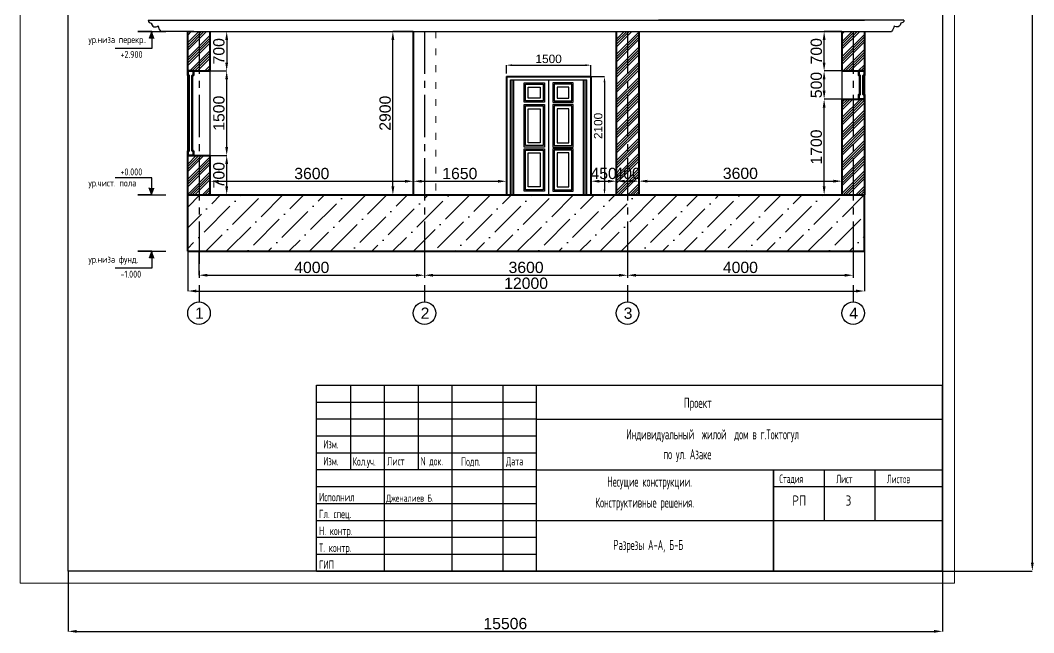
# Model space of a CAD drawing. Header units: millimetres. Extents: x 344563 to 449411, y 37253 to 62883.
# Drawn here: x 375380 to 393351, y 37580 to 48452 of the extents above; entities that cross this region are included whole.
import ezdxf
from ezdxf.enums import TextEntityAlignment as Align

# ---------------------------------------------------------------- set-up
doc = ezdxf.new("R2010")
doc.units = ezdxf.units.MM
doc.linetypes.add('ACAD_ISO03W100', pattern=[30, 12, -18])
doc.linetypes.add('CENTER2', pattern=[1.125, 0.75, -0.125, 0.125, -0.125])
for name, color, linetype in [('0 duvar', 2, 'Continuous'), ('AHSAP KAPI', 152, 'Continuous'), ('ANTET', 7, 'Continuous')]:
    doc.layers.add(name, color=color, linetype=linetype)
for name, color, linetype, lineweight in [('ahsap', 222, 'Continuous', 13), ('OLCU', 7, 'Continuous', 13), ('YAZI-TURKCE', 5, 'Continuous', 13)]:
    doc.layers.add(name, color=color, linetype=linetype, lineweight=lineweight)
doc.styles.add('GOST 2.304', font='CS_Gost2304.shx')
doc.styles.add('SPDS', font='SPDS.shx')
doc.styles.get("Standard").update_dxf_attribs({"font": 'arial.ttf'})
doc.dimstyles.new('ISO-25', dxfattribs={"dimtxt": 2.5, "dimasz": 2.5, "dimexe": 1.25, "dimexo": 0.625, "dimtad": 1, "dimtxsty": 'Standard', "dimcen": 2.5, "dimadec": 0, "dimazin": 0, "dimtfac": 1, "dimtmove": 0, "dimatfit": 3, "dimfxl": 0, "dimarcsym": 0})

# ---------------------------------------------------------------- blocks, each defined once
blk = doc.blocks.new('*D143')
at = {"layer": 'ahsap', "color": 0, "lineweight": -2}
for p, q in [((378549, 44352), (378549, 43926)), ((382549, 44352), (382549, 43926)), ((378699, 43926), (382399, 43926))]:
    blk.add_line(p, q, dxfattribs=at)
at = {"layer": 'ahsap', "color": 0}
for points in [[(378699, 43951), (378699, 43901), (378549, 43926)], [(382399, 43951), (382399, 43901), (382549, 43926)]]:
    blk.add_solid(points, dxfattribs=at)
at = {"layer": 'DEFPOINTS', "color": 0}
for p in [(378549, 44352), (382549, 44352), (382549, 43926)]:
    blk.add_point(p, dxfattribs=at)
at = {"layer": 'ahsap', "color": 0, "insert": (380549, 44064), "char_height": 200, "attachment_point": 5}
blk.add_mtext('4000', dxfattribs=at)
blk = doc.blocks.new('*D144')
at = {"layer": 'ahsap', "color": 0, "lineweight": -2}
for p, q in [((382549, 44352), (382549, 43926)), ((386149, 44352), (386149, 43926)), ((382699, 43926), (385999, 43926))]:
    blk.add_line(p, q, dxfattribs=at)
at = {"layer": 'ahsap', "color": 0}
for points in [[(382699, 43951), (382699, 43901), (382549, 43926)], [(385999, 43951), (385999, 43901), (386149, 43926)]]:
    blk.add_solid(points, dxfattribs=at)
at = {"layer": 'DEFPOINTS', "color": 0}
for p in [(382549, 44352), (386149, 44352), (386149, 43926)]:
    blk.add_point(p, dxfattribs=at)
at = {"layer": 'ahsap', "color": 0, "insert": (384349, 44064), "char_height": 200, "attachment_point": 5}
blk.add_mtext('3600', dxfattribs=at)
blk = doc.blocks.new('*D145')
at = {"layer": 'ahsap', "color": 0, "lineweight": -2}
for p, q in [((386149, 44352), (386149, 43926)), ((390149, 44352), (390149, 43926)), ((386299, 43926), (389999, 43926))]:
    blk.add_line(p, q, dxfattribs=at)
at = {"layer": 'ahsap', "color": 0}
for points in [[(386299, 43951), (386299, 43901), (386149, 43926)], [(389999, 43951), (389999, 43901), (390149, 43926)]]:
    blk.add_solid(points, dxfattribs=at)
at = {"layer": 'DEFPOINTS', "color": 0}
for p in [(386149, 44352), (390149, 44352), (390149, 43926)]:
    blk.add_point(p, dxfattribs=at)
at = {"layer": 'ahsap', "color": 0, "insert": (388149, 44064), "char_height": 200, "attachment_point": 5}
blk.add_mtext('4000', dxfattribs=at)
blk = doc.blocks.new('*D146')
at = {"layer": 'ahsap', "color": 0, "lineweight": -2}
for p, q in [((378349, 44352), (378349, 43646)), ((390349, 44352), (390349, 43646)), ((378499, 43646), (390199, 43646))]:
    blk.add_line(p, q, dxfattribs=at)
at = {"layer": 'ahsap', "color": 0}
for points in [[(378499, 43671), (378499, 43621), (378349, 43646)], [(390199, 43671), (390199, 43621), (390349, 43646)]]:
    blk.add_solid(points, dxfattribs=at)
at = {"layer": 'DEFPOINTS', "color": 0}
for p in [(378349, 44352), (390349, 44352), (390349, 43646)]:
    blk.add_point(p, dxfattribs=at)
at = {"layer": 'ahsap', "color": 0, "insert": (384349, 43783), "char_height": 200, "attachment_point": 5}
blk.add_mtext('12000', dxfattribs=at)
blk = doc.blocks.new('*D150')
at = {"layer": 'ahsap', "color": 0, "lineweight": -2}
for p, q in [((378749, 46052), (379040, 46052)), ((379040, 45502), (379040, 45902)), ((378749, 45352), (379040, 45352))]:
    blk.add_line(p, q, dxfattribs=at)
at = {"layer": 'ahsap', "color": 0}
for points in [[(379015, 45902), (379065, 45902), (379040, 46052)], [(379015, 45502), (379065, 45502), (379040, 45352)]]:
    blk.add_solid(points, dxfattribs=at)
at = {"layer": 'DEFPOINTS', "color": 0}
for p in [(378749, 46052), (379040, 46052), (378749, 45352)]:
    blk.add_point(p, dxfattribs=at)
at = {"layer": 'ahsap', "color": 0, "insert": (378902, 45702), "char_height": 200, "attachment_point": 5, "rotation": 90}
blk.add_mtext('700', dxfattribs=at)
blk = doc.blocks.new('*D147')
at = {"layer": 'ahsap', "color": 0, "lineweight": -2}
for p, q in [((378750, 47552), (379040, 47552)), ((379040, 46202), (379040, 47402)), ((378750, 46052), (379040, 46052))]:
    blk.add_line(p, q, dxfattribs=at)
at = {"layer": 'ahsap', "color": 0}
for points in [[(379015, 47402), (379065, 47402), (379040, 47552)], [(379015, 46202), (379065, 46202), (379040, 46052)]]:
    blk.add_solid(points, dxfattribs=at)
at = {"layer": 'DEFPOINTS', "color": 0}
for p in [(378749, 47552), (379040, 47552), (378750, 46052)]:
    blk.add_point(p, dxfattribs=at)
at = {"layer": 'ahsap', "color": 0, "insert": (378902, 46802), "char_height": 200, "attachment_point": 5, "rotation": 90}
blk.add_mtext('1500', dxfattribs=at)
blk = doc.blocks.new('*D151')
at = {"layer": 'ahsap', "color": 0, "lineweight": -2}
for p, q in [((378749, 48252), (379040, 48252)), ((379040, 48102), (379040, 47702)), ((378749, 47552), (379040, 47552))]:
    blk.add_line(p, q, dxfattribs=at)
at = {"layer": 'ahsap', "color": 0}
for points in [[(379015, 48102), (379065, 48102), (379040, 48252)], [(379015, 47702), (379065, 47702), (379040, 47552)]]:
    blk.add_solid(points, dxfattribs=at)
at = {"layer": 'DEFPOINTS', "color": 0}
for p in [(378749, 48252), (378749, 47552), (379040, 47552)]:
    blk.add_point(p, dxfattribs=at)
at = {"layer": 'ahsap', "color": 0, "insert": (378902, 47902), "char_height": 200, "attachment_point": 5, "rotation": 90}
blk.add_mtext('700', dxfattribs=at)
blk = doc.blocks.new('*D152')
at = {"layer": 'ahsap', "color": 0, "lineweight": -2}
for p, q in [((382349, 48252), (381987, 48252)), ((381987, 45502), (381987, 48102)), ((382349, 45352), (381987, 45352))]:
    blk.add_line(p, q, dxfattribs=at)
at = {"layer": 'ahsap', "color": 0}
for points in [[(381962, 48102), (382012, 48102), (381987, 48252)], [(381962, 45502), (382012, 45502), (381987, 45352)]]:
    blk.add_solid(points, dxfattribs=at)
at = {"layer": 'DEFPOINTS', "color": 0}
for p in [(381987, 48252), (382349, 48252), (382349, 45352)]:
    blk.add_point(p, dxfattribs=at)
at = {"layer": 'ahsap', "color": 0, "insert": (381850, 46802), "char_height": 200, "attachment_point": 5, "rotation": 90}
blk.add_mtext('2900', dxfattribs=at)
blk = doc.blocks.new('*D153')
at = {"layer": 'ahsap', "color": 0, "lineweight": -2}
for p, q in [((389949, 47052), (389633, 47052)), ((389634, 45502), (389634, 46902)), ((389949, 45352), (389633, 45352))]:
    blk.add_line(p, q, dxfattribs=at)
at = {"layer": 'ahsap', "color": 0}
for points in [[(389609, 46902), (389659, 46902), (389634, 47052)], [(389609, 45502), (389659, 45502), (389634, 45352)]]:
    blk.add_solid(points, dxfattribs=at)
at = {"layer": 'DEFPOINTS', "color": 0}
for p in [(389634, 47052), (389949, 47052), (389949, 45352)]:
    blk.add_point(p, dxfattribs=at)
at = {"layer": 'ahsap', "color": 0, "insert": (389496, 46202), "char_height": 200, "attachment_point": 5, "rotation": 90}
blk.add_mtext('1700', dxfattribs=at)
blk = doc.blocks.new('*D148')
at = {"layer": 'ahsap', "color": 0, "lineweight": -2}
for p, q in [((389949, 47552), (389633, 47552)), ((389634, 47202), (389634, 47402)), ((389949, 47052), (389633, 47052))]:
    blk.add_line(p, q, dxfattribs=at)
at = {"layer": 'ahsap', "color": 0}
for points in [[(389609, 47402), (389659, 47402), (389634, 47552)], [(389609, 47202), (389659, 47202), (389634, 47052)]]:
    blk.add_solid(points, dxfattribs=at)
at = {"layer": 'DEFPOINTS', "color": 0}
for p in [(389634, 47552), (389949, 47552), (389949, 47052)]:
    blk.add_point(p, dxfattribs=at)
at = {"layer": 'ahsap', "color": 0, "insert": (389496, 47302), "char_height": 200, "attachment_point": 5, "rotation": 90}
blk.add_mtext('500', dxfattribs=at)
blk = doc.blocks.new('*D149')
at = {"layer": 'ahsap', "color": 0, "lineweight": -2}
for p, q in [((389949, 48252), (389633, 48252)), ((389634, 47702), (389634, 48102)), ((389949, 47552), (389633, 47552))]:
    blk.add_line(p, q, dxfattribs=at)
at = {"layer": 'ahsap', "color": 0}
for points in [[(389609, 48102), (389659, 48102), (389634, 48252)], [(389609, 47702), (389659, 47702), (389634, 47552)]]:
    blk.add_solid(points, dxfattribs=at)
at = {"layer": 'DEFPOINTS', "color": 0}
for p in [(389634, 48252), (389949, 48252), (389949, 47552)]:
    blk.add_point(p, dxfattribs=at)
at = {"layer": 'ahsap', "color": 0, "insert": (389496, 47902), "char_height": 200, "attachment_point": 5, "rotation": 90}
blk.add_mtext('700', dxfattribs=at)
blk = doc.blocks.new('Стрелка отметки')
at = {"layer": 'YAZI-TURKCE', "linetype": 'Continuous', "lineweight": 25, "ltscale": 50}
h = blk.add_hatch(color=256, dxfattribs=at)
h.paths.add_polyline_path([(332383, -147932), (332335, -147932), (332379, -148047), (332383, -148047)])
h.paths.add_polyline_path([(332431, -147932), (332383, -147932), (332383, -148047), (332387, -148047)])
for p, q in [((332383, -147757), (333031, -147757)), ((332383, -148057), (332383, -147757)), ((332383, -148057), (332431, -147932))]:
    blk.add_line(p, q, dxfattribs=at)
blk.add_lwpolyline([(332383, -148057), (332633, -148057), (332133, -148057)], dxfattribs=at)
blk = doc.blocks.new('кобылка')
at = {"layer": 'ahsap', "color": 46, "lineweight": 30}
for points in [[(381119, 60270), (385469, 60270)], [(381929, 60070), (381669, 60070), (381342, 60070)]]:
    blk.add_lwpolyline(points, dxfattribs=at)
for centre, radius, start, end in [((381169, 60270), 50, 180, 277.3555), ((381244, 60220), 68.6, 179.6563, 316.7248), ((381443, 60180), 149, 182.6791, 227.567)]:
    blk.add_arc(centre, radius, start, end, dxfattribs=at)
blk = doc.blocks.new('Дверь 1500 фас')
at = {"layer": 'AHSAP KAPI'}
for p, q in [((337794, 41050), (339294, 41050)), ((337794, 41050), (337794, 38950)), ((337869, 40990), (339219, 40990)), ((337869, 38950), (337869, 40990)), ((338544, 40990), (338544, 38950)), ((339219, 38950), (339219, 40990)), ((339294, 41050), (339294, 38950)), ((337794, 38950), (339294, 38950))]:
    blk.add_line(p, q, dxfattribs=at)
at = {"layer": 'AHSAP KAPI', "linetype": 'Continuous'}
for p, q in [((337898, 38950), (337898, 40990)), ((337928, 38950), (337928, 40990)), ((339160, 38950), (339160, 40990)), ((339190, 38950), (339190, 40990))]:
    blk.add_line(p, q, dxfattribs=at)
for points in [[(338469, 40594), (338108, 40594), (338108, 40940), (338469, 40940)], [(338444, 40619), (338133, 40619), (338133, 40915), (338444, 40915)], [(338394, 40669), (338183, 40669), (338183, 40865), (338394, 40865)], [(338619, 40594), (338980, 40594), (338980, 40940), (338619, 40940)], [(338644, 40619), (338955, 40619), (338955, 40915), (338644, 40915)], [(338694, 40669), (338905, 40669), (338905, 40865), (338694, 40865)], [(338469, 39800), (338108, 39800), (338108, 40554), (338469, 40554)], [(338444, 39825), (338133, 39825), (338133, 40529), (338444, 40529)], [(338394, 39875), (338183, 39875), (338183, 40479), (338394, 40479)], [(338619, 39800), (338980, 39800), (338980, 40554), (338619, 40554)], [(338644, 39825), (338955, 39825), (338955, 40529), (338644, 40529)], [(338694, 39875), (338905, 39875), (338905, 40479), (338694, 40479)], [(338469, 39017), (338108, 39017), (338108, 39770), (338469, 39770)], [(338444, 39042), (338133, 39042), (338133, 39745), (338444, 39745)], [(338619, 39017), (338980, 39017), (338980, 39770), (338619, 39770)], [(338644, 39042), (338955, 39042), (338955, 39745), (338644, 39745)], [(338394, 39092), (338183, 39092), (338183, 39695), (338394, 39695)], [(338694, 39092), (338905, 39092), (338905, 39695), (338694, 39695)]]:
    blk.add_lwpolyline(points, close=True, dxfattribs=at)
blk = doc.blocks.new('*D168')
at = {"layer": 'ahsap', "color": 0, "lineweight": -2}
for p, q in [((385499, 47452), (385740, 47452)), ((385740, 47352), (385740, 45452)), ((385500, 45352), (385740, 45352))]:
    blk.add_line(p, q, dxfattribs=at)
at = {"layer": 'ahsap', "color": 0}
for points in [[(385723, 47352), (385756, 47352), (385740, 47452)], [(385723, 45452), (385756, 45452), (385740, 45352)]]:
    blk.add_solid(points, dxfattribs=at)
at = {"layer": 'DEFPOINTS', "color": 0}
for p in [(385499, 47452), (385500, 45352), (385740, 45352)]:
    blk.add_point(p, dxfattribs=at)
at = {"layer": 'ahsap', "color": 0, "insert": (385628, 46576), "char_height": 150, "attachment_point": 5, "rotation": 90}
blk.add_mtext('2100', dxfattribs=at)
blk = doc.blocks.new('*D169')
at = {"layer": 'ahsap', "color": 0, "lineweight": -2}
for p, q in [((383999, 47506), (383999, 47655)), ((384099, 47655), (385399, 47655)), ((385499, 47453), (385499, 47655))]:
    blk.add_line(p, q, dxfattribs=at)
at = {"layer": 'ahsap', "color": 0}
for points in [[(384099, 47671), (384099, 47638), (383999, 47655)], [(385399, 47671), (385399, 47638), (385499, 47655)]]:
    blk.add_solid(points, dxfattribs=at)
at = {"layer": 'DEFPOINTS', "color": 0}
for p in [(385499, 47655), (383999, 47505), (385499, 47452)]:
    blk.add_point(p, dxfattribs=at)
at = {"layer": 'ahsap', "color": 0, "insert": (384749, 47766), "char_height": 150, "attachment_point": 5}
blk.add_mtext('1500', dxfattribs=at)
blk = doc.blocks.new('*D196')
at = {"layer": 'ahsap', "color": 0, "lineweight": -2}
for p, q in [((378749, 45353), (378749, 45594)), ((378899, 45594), (382199, 45594)), ((382349, 45353), (382349, 45594))]:
    blk.add_line(p, q, dxfattribs=at)
at = {"layer": 'ahsap', "color": 0}
for points in [[(378899, 45619), (378899, 45569), (378749, 45594)], [(382199, 45619), (382199, 45569), (382349, 45594)]]:
    blk.add_solid(points, dxfattribs=at)
at = {"layer": 'DEFPOINTS', "color": 0}
for p in [(382349, 45594), (378749, 45352), (382349, 45352)]:
    blk.add_point(p, dxfattribs=at)
at = {"layer": 'ahsap', "color": 0, "insert": (380549, 45731), "char_height": 200, "attachment_point": 5}
blk.add_mtext('3600', dxfattribs=at)
blk = doc.blocks.new('*D197')
at = {"layer": 'ahsap', "color": 0, "lineweight": -2}
for p, q in [((382349, 45353), (382349, 45594)), ((382499, 45594), (383849, 45594)), ((383999, 45353), (383999, 45594))]:
    blk.add_line(p, q, dxfattribs=at)
at = {"layer": 'ahsap', "color": 0}
for points in [[(382499, 45619), (382499, 45569), (382349, 45594)], [(383849, 45619), (383849, 45569), (383999, 45594)]]:
    blk.add_solid(points, dxfattribs=at)
at = {"layer": 'DEFPOINTS', "color": 0}
for p in [(383999, 45594), (382349, 45352), (383999, 45352)]:
    blk.add_point(p, dxfattribs=at)
at = {"layer": 'ahsap', "color": 0, "insert": (383174, 45731), "char_height": 200, "attachment_point": 5}
blk.add_mtext('1650', dxfattribs=at)
blk = doc.blocks.new('*D198')
at = {"layer": 'ahsap', "color": 0, "lineweight": -2}
for p, q in [((385500, 45353), (385500, 45595)), ((385650, 45595), (385799, 45595)), ((385949, 45353), (385949, 45595))]:
    blk.add_line(p, q, dxfattribs=at)
at = {"layer": 'ahsap', "color": 0}
for points in [[(385650, 45620), (385650, 45570), (385500, 45595)], [(385799, 45620), (385799, 45570), (385949, 45595)]]:
    blk.add_solid(points, dxfattribs=at)
at = {"layer": 'DEFPOINTS', "color": 0}
for p in [(385949, 45595), (385500, 45352), (385949, 45352)]:
    blk.add_point(p, dxfattribs=at)
at = {"layer": 'ahsap', "color": 0, "insert": (385724, 45732), "char_height": 200, "attachment_point": 5}
blk.add_mtext('450', dxfattribs=at)
blk = doc.blocks.new('*D199')
at = {"layer": 'ahsap', "color": 0, "lineweight": -2}
for p, q in [((385949, 45353), (385949, 45596)), ((386099, 45596), (386199, 45596)), ((386349, 45353), (386349, 45596))]:
    blk.add_line(p, q, dxfattribs=at)
at = {"layer": 'ahsap', "color": 0}
for points in [[(386099, 45621), (386099, 45571), (385949, 45596)], [(386199, 45621), (386199, 45571), (386349, 45596)]]:
    blk.add_solid(points, dxfattribs=at)
at = {"layer": 'DEFPOINTS', "color": 0}
for p in [(386349, 45596), (385949, 45352), (386349, 45352)]:
    blk.add_point(p, dxfattribs=at)
at = {"layer": 'ahsap', "color": 0, "insert": (386149, 45733), "char_height": 200, "attachment_point": 5}
blk.add_mtext('400', dxfattribs=at)
blk = doc.blocks.new('*D200')
at = {"layer": 'ahsap', "color": 0, "lineweight": -2}
for p, q in [((386349, 45353), (386349, 45596)), ((386499, 45596), (389799, 45596)), ((389949, 45353), (389949, 45596))]:
    blk.add_line(p, q, dxfattribs=at)
at = {"layer": 'ahsap', "color": 0}
for points in [[(386499, 45621), (386499, 45571), (386349, 45596)], [(389799, 45621), (389799, 45571), (389949, 45596)]]:
    blk.add_solid(points, dxfattribs=at)
at = {"layer": 'DEFPOINTS', "color": 0}
for p in [(389949, 45596), (386349, 45352), (389949, 45352)]:
    blk.add_point(p, dxfattribs=at)
at = {"layer": 'ahsap', "color": 0, "insert": (388149, 45734), "char_height": 200, "attachment_point": 5}
blk.add_mtext('3600', dxfattribs=at)
blk = doc.blocks.new('*D273')
at = {"layer": 'ahsap', "color": 0, "lineweight": -2}
for p, q in [((391734, 62671), (393326, 62671)), ((393326, 62521), (393326, 38824)), ((391734, 38674), (393326, 38674))]:
    blk.add_line(p, q, dxfattribs=at)
at = {"layer": 'ahsap', "color": 0}
for points in [[(393301, 62521), (393351, 62521), (393326, 62671)], [(393301, 38824), (393351, 38824), (393326, 38674)]]:
    blk.add_solid(points, dxfattribs=at)
at = {"layer": 'DEFPOINTS', "color": 0}
for p in [(391734, 62671), (391734, 38674), (393326, 38674)]:
    blk.add_point(p, dxfattribs=at)
at = {"layer": 'ahsap', "color": 0, "insert": (393189, 50672), "char_height": 200, "attachment_point": 5, "rotation": 90}
blk.add_mtext('23997', dxfattribs=at)
blk = doc.blocks.new('*D274')
at = {"layer": 'ahsap', "color": 0, "lineweight": -2}
for p, q in [((376228, 38674), (376228, 37605)), ((391734, 38674), (391734, 37605)), ((376378, 37605), (391584, 37605))]:
    blk.add_line(p, q, dxfattribs=at)
at = {"layer": 'ahsap', "color": 0}
for points in [[(376378, 37630), (376378, 37580), (376228, 37605)], [(391584, 37630), (391584, 37580), (391734, 37605)]]:
    blk.add_solid(points, dxfattribs=at)
at = {"layer": 'DEFPOINTS', "color": 0}
for p in [(376228, 38674), (391734, 38674), (391734, 37605)]:
    blk.add_point(p, dxfattribs=at)
at = {"layer": 'ahsap', "color": 0, "insert": (383981, 37742), "char_height": 200, "attachment_point": 5}
blk.add_mtext('15506', dxfattribs=at)

msp = doc.modelspace()

# ---------------------------------------------------------------- hatches: boundary and pattern name
h = msp.add_hatch()
h.set_pattern_fill('ANSI34', color=256, scale=10)
h.paths.add_polyline_path([(378549.2, 48252.3), (378349.2, 48252.3), (378349.2, 47552.3), (378449.2, 47552.3), (378549.2, 47552.3)])
h.paths.add_polyline_path([(378749.2, 48252.3), (378549.2, 48252.3), (378549.2, 47552.3), (378749.2, 47552.3)])
h.paths.add_polyline_path([(378549.2, 46052.3), (378349.2, 46052.3), (378349.2, 45352.3), (378549.2, 45352.3)])
h.paths.add_polyline_path([(378749.2, 46052.3), (378549.2, 46052.3), (378549.2, 45352.3), (378749.2, 45352.3)])
h = msp.add_hatch()
h.set_pattern_fill('ANSI34', color=256, scale=10)
h.paths.add_polyline_path([(386149.2, 48252.3), (385949.2, 48252.3), (385949.2, 45352.3), (386149.2, 45352.3)])
h.paths.add_polyline_path([(386349.2, 48252.3), (386149.2, 48252.3), (386149.2, 45352.3), (386349.2, 45352.3)])
h = msp.add_hatch()
h.set_pattern_fill('ANSI34', color=256, scale=10)
h.paths.add_polyline_path([(390149.2, 48252.3), (389949.2, 48252.3), (389949.2, 47552.3), (390149.2, 47552.3)])
h.paths.add_polyline_path([(390349.2, 48252.3), (390239.2, 48252.3), (390149.2, 48252.3), (390149.2, 47552.3), (390349.2, 47552.3)])
h.paths.add_polyline_path([(390149.2, 47052.3), (389949.2, 47052.3), (389949.2, 45352.3), (390149.2, 45352.3)])
h.paths.add_polyline_path([(390349.2, 47052.3), (390249.2, 47052.3), (390149.2, 47052.3), (390149.2, 45352.3), (390349.2, 45352.3)])
h = msp.add_hatch()
h.set_pattern_fill('ANSI36', color=256, scale=82)
h.paths.add_polyline_path([(390149.2, 45352.3), (386149.2, 45352.3), (386149.2, 44352.3), (390149.2, 44352.3)])
h.paths.add_polyline_path([(386149.2, 45352.3), (382549.2, 45352.3), (382549.2, 44352.3), (386149.2, 44352.3)])
h.paths.add_polyline_path([(382549.2, 45352.3), (378549.2, 45352.3), (378549.2, 44352.3), (382549.2, 44352.3)])
h.paths.add_polyline_path([(390349.2, 45352.3), (390149.2, 45352.3), (390149.2, 44352.3), (390349.2, 44352.3)])
h.paths.add_polyline_path([(378549.2, 45352.3), (378349.2, 45352.3), (378349.2, 44352.3), (378549.2, 44352.3)])

# ---------------------------------------------------------------- linework, layer by layer
at = {"ltscale": 1000}
for p, q in [((378349.2, 48452.3), (390349.2, 48452.3)), ((378349.2, 48252.3), (390349.2, 48252.3))]:
    msp.add_line(p, q, dxfattribs=at)
at = {"lineweight": 40, "ltscale": 1000}
for p, q in [((378349.2, 47552.3), (378349.2, 48252.3)), ((378749.2, 47552.3), (378749.2, 48252.3)), ((382349.2, 48252.3), (382349.2, 47452.3)), ((385949.2, 48252.3), (385949.2, 45352.3)), ((386349.2, 48252.3), (386349.2, 45352.3)), ((389949.2, 48252.3), (389949.2, 47552.3)), ((390349.2, 48252.3), (390349.2, 47552.3)), ((378349.2, 47552.3), (378749.2, 47552.3)), ((382349.2, 47452.3), (382349.2, 45352.3)), ((383999.7, 47452.3), (383999.2, 45352.3)), ((389949.2, 47552.3), (390349.2, 47552.3)), ((389949.2, 47052.3), (389949.2, 45352.3)), ((389949.2, 47052.3), (390349.2, 47052.3)), ((390349.2, 47052.3), (390349.2, 45352.3)), ((378349.2, 45352.3), (378349.2, 46052.3)), ((378349.2, 46052.3), (378749.2, 46052.3)), ((378749.2, 45352.3), (378749.2, 46052.3)), ((378349.2, 45352.3), (390349.2, 45352.3)), ((378349.2, 44352.3), (378349.2, 45352.3)), ((390349.2, 44352.3), (390349.2, 45352.3)), ((378349.2, 44352.3), (390349.2, 44352.3))]:
    msp.add_line(p, q, dxfattribs=at)
at = {"linetype": 'CENTER2', "ltscale": 1000}
for p, q in [((378549.2, 48252.3), (378549.2, 43452.3)), ((382549.2, 48252.3), (382549.2, 43452.3)), ((386149.2, 48252.3), (386149.2, 43452.3)), ((390149.2, 48252.3), (390149.2, 43452.3))]:
    msp.add_line(p, q, dxfattribs=at)
at = {"linetype": 'ACAD_ISO03W100', "lineweight": 13, "ltscale": 10}
msp.add_line((382749.9, 48252.3), (382749.2, 45352.3), dxfattribs=at)
for p, q in [((378349.2, 46052.3), (378349.2, 47552.3)), ((378749.2, 46052.3), (378749.2, 47552.3)), ((389949.2, 47552.3), (389949.2, 47052.3)), ((390349.2, 47552.3), (390349.2, 47052.3))]:
    msp.add_line(p, q)
at = {"color": 5, "lineweight": 50}
for points in [[(378349.2, 47552.3), (378449.2, 47552.3), (378449.2, 47472.3), (378429.2, 47472.3), (378429.2, 46132.3), (378449.2, 46132.3), (378449.2, 46052.3), (378349.2, 46052.3), (378349.2, 46132.3), (378369.2, 46132.3), (378369.2, 47472.3), (378349.2, 47472.3), (378349.2, 47552.3)], [(390349.2, 47552.3), (390249.2, 47552.3), (390249.2, 47472.3), (390269.2, 47472.3), (390269.2, 47132.3), (390249.2, 47132.3), (390249.2, 47052.3), (390349.2, 47052.3), (390349.2, 47132.3), (390329.2, 47132.3), (390329.2, 47472.3), (390349.2, 47472.3), (390349.2, 47552.3)]]:
    msp.add_lwpolyline(points, dxfattribs=at)
at = {"lineweight": 40, "ltscale": 1000}
msp.add_lwpolyline([(383999.7, 47452.3), (385499.7, 47452.3), (385499.7, 45352.3)], dxfattribs=at)
at = {"lineweight": 30}
for centre in [(378549.2, 43252.3), (382549.2, 43252.3), (386149.2, 43252.3), (390149.2, 43252.3)]:
    msp.add_circle(centre, 200, dxfattribs=at)
at = {"layer": '0 duvar', "color": 7, "lineweight": 30, "ltscale": 0.071429}
for p, q in [((380634.2, 41974.2), (391734.2, 41974.2)), ((380634.2, 38674.2), (380634.2, 41974.2)), ((381234.2, 41974.2), (381234.2, 40474.2)), ((381834.2, 41974.2), (381834.2, 38674.2)), ((382434.2, 41974.2), (382434.2, 40474.2)), ((383034.2, 41974.2), (383034.2, 38674.2)), ((383934.2, 41974.2), (383934.2, 38674.2)), ((384534.2, 38674.2), (384534.2, 41973.6)), ((391734.2, 38674.2), (391734.2, 41974.2)), ((384534.2, 41374.2), (391734.2, 41374.2)), ((380634.2, 40774.2), (384534.2, 40774.2)), ((384534.2, 40474.2), (380634.2, 40474.2)), ((384534.2, 40474.2), (391734.2, 40474.2)), ((388734.2, 38674.2), (388734.2, 40474.2)), ((388734.2, 40474.2), (388734.2, 38674.2)), ((389634.2, 40474.2), (389634.2, 39574.2)), ((390534.2, 40474.2), (390534.2, 39574.2)), ((388734.2, 40174.2), (391734.2, 40174.2)), ((384534.2, 39574.2), (391734.2, 39574.2)), ((380634.2, 38674.2), (391734.2, 38674.2))]:
    msp.add_line(p, q, dxfattribs=at)
at = {"layer": '0 duvar', "color": 1, "ltscale": 0.071429}
for p, q in [((380634.2, 41674.2), (384534.2, 41674.2)), ((384534.2, 41374.2), (380634.2, 41374.2)), ((380634.2, 41074.2), (384534.2, 41074.2)), ((380634.2, 40174.2), (384534.2, 40174.2)), ((380634.2, 39874.2), (384534.2, 39874.2)), ((380634.2, 39574.2), (384534.2, 39574.2)), ((380634.2, 39274.2), (384534.2, 39274.2)), ((380634.2, 38974.2), (384534.2, 38974.2))]:
    msp.add_line(p, q, dxfattribs=at)
at = {"layer": '0 duvar', "color": 7, "lineweight": 60, "ltscale": 0.071429}
msp.add_line((384534.2, 41374.2), (384534.2, 41374.2), dxfattribs=at)
at = {"layer": '0 duvar', "color": 7, "lineweight": 30, "ltscale": 0.071429}
msp.add_lwpolyline([(376228.2, 62670.8), (391734.2, 62670.8), (391734.2, 38674.2), (376228.2, 38674.2)], close=True, dxfattribs=at)
at = {"layer": 'OLCU', "linetype": 'Continuous', "ltscale": 50}
msp.add_lwpolyline([(375379.7, 62882.9), (391946.4, 62882.9), (391946.4, 38462.1), (375379.7, 38462.1)], close=True, dxfattribs=at)

# ---------------------------------------------------------------- block references
for name, p in [('кобылка', (-3469.9, -11818.2)), ('Дверь 1500 фас', (46205, 6402.1))]:
    msp.add_blockref(name, p)
at = {"xscale": -1}
msp.add_blockref('кобылка', (772168.3, -11818.2), dxfattribs=at)
at = {"layer": 'ahsap', "rotation": 180}
for p in [(710096.4, -99805.3), (710096.4, -103705.3)]:
    msp.add_blockref('Стрелка отметки', p, dxfattribs=at)
at = {"layer": 'ahsap', "xscale": -1}
msp.add_blockref('Стрелка отметки', (710096.4, 193409.5), dxfattribs=at)

# ---------------------------------------------------------------- texts
at = {"char_height": 200, "attachment_point": 1}
for s, insert in [('1', (378479.2, 43352.3)), ('2', (382479.2, 43352.3)), ('3', (386079.2, 43352.3)), ('4', (390079.2, 43352.3))]:
    msp.add_mtext_dynamic_manual_height_columns(s, width=211.974, gutter_width=12.5, heights=[0], dxfattribs=dict(at, insert=insert))
at = {"layer": '0 duvar', "color": 0, "ltscale": 0.071429, "style": 'SPDS'}
for s, height, width, p in [('Проект  ', 180, 0.8, (387146.2, 41571.6)), ('Индивидуальный  жилой  дом в г.Токтогул', 180, 0.65, (386126.1, 41012)), ('Изм.', 150, 0.7, (380752.2, 40851.1)), ('по ул. Азаке ', 180, 0.65, (386784.4, 40659.5)), ('Изм.', 150, 0.7, (380752.2, 40551.1)), ('Кол.уч.', 150, 0.7, (381272.9, 40546.1)), ('Лист', 150, 0.7, (381887.3, 40550.8)), ('N док.', 150, 0.7, (382477.8, 40550.8)), ('Подп.', 150, 0.7, (383195.7, 40544.3)), ('Дата', 150, 0.7, (383992.5, 40549.5)), ('Несущие конструкции.', 180, 0.65, (385790.2, 40172.6)), ('Стадия', 150, 0.65, (388841.4, 40238.6)), ('Лист', 150, 0.65, (389850.7, 40234.2)), ('Листов', 150, 0.65, (390747.1, 40234.2)), ('Исполнил', 150, 0.8, (380677.4, 39913.9)), ('Дженалиев Б.', 125, 0.8, (381870.2, 39907.3)), ('Конструктивные решения.', 180, 0.65, (385578.6, 39802.1)), ('Гл. спец.', 150, 0.8, (380677.4, 39613.9)), ('Н. контр.', 150, 0.8, (380677.4, 39313.9)), ('Разрезы А-А, Б-Б', 180, 0.65, (385898.5, 39048.9)), ('Т. контр.', 150, 0.8, (380677.4, 39013.9)), ('ГИП', 150, 0.8, (380677.4, 38713.9))]:
    msp.add_text(s, height=height, dxfattribs=dict(at, width=width)).set_placement(p)
at = {"layer": 'ANTET', "color": 2, "style": 'SPDS'}
for s, p in [('РП', (389192.5, 39836.4)), ('3', (390065.8, 39836.4))]:
    msp.add_text(s, height=180, dxfattribs=at).set_placement(p, align=Align.CENTER)
at = {"layer": 'YAZI-TURKCE', "linetype": 'Continuous', "lineweight": 25, "ltscale": 50, "style": 'GOST 2.304'}
for s, p in [('ур.низа перекр..', (376587.9, 48046.6)), ('+2.900', (377155.9, 47782.1)), ('+0.000', (377155.9, 45697.1)), ('ур.чист. пола', (376587.9, 45501.3)), ('ур.низа фунд.', (376587.9, 44146.6)), ('-1.000', (377155.9, 43882.1))]:
    msp.add_text(s, height=125, dxfattribs=at).set_placement(p)

# ---------------------------------------------------------------- dimensions: what is measured, and where the dimension line sits
at = {"layer": 'ahsap', "color": 0}
for base, p1, p2, picture, middle in [((393325.8, 38674.2), (391734.2, 62670.8), (391734.2, 38674.2), '*D273', (393188.6, 50672.5)), ((379039.6, 47552.3), (378749.2, 48252.3), (378749.2, 47552.3), '*D151', (378902.4, 47902.3)), ((381986.7, 48252.3), (382349.2, 45352.3), (382349.2, 48252.3), '*D152', (381849.6, 46802.3)), ((389633.6, 48252.3), (389949.2, 47552.3), (389949.2, 48252.3), '*D149', (389496.5, 47902.3)), ((379039.6, 47552.3), (378749.8, 46052.3), (378749.4, 47552.3), '*D147', (378902.4, 46802.3)), ((389633.6, 47052.3), (389949.2, 45352.3), (389949.2, 47052.3), '*D153', (389496.5, 46202.3)), ((379039.6, 46052.3), (378749.2, 45352.3), (378749.2, 46052.3), '*D150', (378902.4, 45702.3))]:
    dim = msp.add_linear_dim(base=base, p1=p1, p2=p2, angle=90, dimstyle='ISO-25', override={"dimtxt": 200, "dimasz": 150, "dimexe": 0.125, "dimexo": 0.25, "dimgap": 35, "dimdec": 0}, dxfattribs=at)
    dim.commit()
    dim.dimension.update_dxf_attribs({"geometry": picture, "text_midpoint": middle})
for base, p1, p2, override, picture, middle in [((385499.2, 47654.5), (383999.2, 47505.4), (385499.2, 47452.3), {"dimtxt": 150, "dimasz": 100, "dimexe": 0.125, "dimexo": 0.25, "dimgap": 35, "dimdec": 0}, '*D169', (384749.2, 47766.1)), ((382349.2, 45593.9), (378749.4, 45352.3), (382349.2, 45352.3), {"dimtxt": 200, "dimasz": 150, "dimexe": 0.125, "dimexo": 0.25, "dimgap": 35, "dimdec": 0}, '*D196', (380549.3, 45731)), ((383999.2, 45593.9), (382349.2, 45352.3), (383999.2, 45352.3), {"dimtxt": 200, "dimasz": 150, "dimexe": 0.125, "dimexo": 0.25, "dimgap": 35, "dimdec": 0}, '*D197', (383174.2, 45731)), ((389948.9, 45596.4), (386349.2, 45352.3), (389948.9, 45352.3), {"dimtxt": 200, "dimasz": 150, "dimexe": 0.125, "dimexo": 0.25, "dimgap": 35, "dimdec": 0}, '*D200', (388149, 45733.5)), ((386149.2, 43926.4), (382549.2, 44352.1), (386149.2, 44352.3), {"dimtxt": 200, "dimasz": 150, "dimexe": 0.125, "dimexo": 0.25, "dimgap": 35, "dimdec": 0}, '*D144', (384349.2, 44063.6)), ((391734.2, 37605), (376228.2, 38674.2), (391734.2, 38674.2), {"dimtxt": 200, "dimasz": 150, "dimexe": 0.125, "dimexo": 0.25, "dimgap": 35, "dimdec": 0}, '*D274', (383981.2, 37742.1))]:
    dim = msp.add_linear_dim(base=base, p1=p1, p2=p2, dimstyle='ISO-25', override=override, dxfattribs=at)
    dim.commit()
    dim.dimension.update_dxf_attribs({"geometry": picture, "text_midpoint": middle})
for base, p1, p2, override, picture, middle in [((385739.6, 45352.3), (385499.2, 47452.3), (385500, 45352.3), {"dimtxt": 150, "dimasz": 100, "dimexe": 0.125, "dimexo": 0.25, "dimgap": 35, "dimdec": 0}, '*D168', (385739.6, 46576.3)), ((389633.6, 47552.3), (389949.2, 47052.3), (389949.2, 47552.3), {"dimtxt": 200, "dimasz": 150, "dimexe": 0.125, "dimexo": 0.25, "dimgap": 35, "dimdec": 0}, '*D148', (389633.6, 47302.3))]:
    dim = msp.add_linear_dim(base=base, p1=p1, p2=p2, angle=90, dimstyle='ISO-25', override=override, dxfattribs=at)
    dim.commit()
    dim.dimension.update_dxf_attribs({"geometry": picture, "text_midpoint": middle, "dimtype": 160})
for base, p1, p2, picture, middle in [((385949.1749828, 45595.1170801), (385499.6749828, 45352.3283661), (385949.1749828, 45352.3283661), '*D198', (385724.4249828, 45595.1170801)), ((386349.2, 45596.4), (385949.2, 45352.3), (386349.2, 45352.3), '*D199', (386149.2, 45596.4)), ((390349.2, 43646.3), (378349.2, 44352.3), (390349.2, 44352.3), '*D146', (384349.2, 43646.3)), ((382549.2, 43926.4), (378549.2, 44352.3), (382549.2, 44352.3), '*D143', (380549.2, 43926.4)), ((390149.2, 43926.4), (386149.2, 44352.3), (390149.2, 44352.3), '*D145', (388149.2, 43926.4))]:
    dim = msp.add_linear_dim(base=base, p1=p1, p2=p2, dimstyle='ISO-25', override={"dimtxt": 200, "dimasz": 150, "dimexe": 0.125, "dimexo": 0.25, "dimgap": 35, "dimdec": 0}, dxfattribs=at)
    dim.commit()
    dim.dimension.update_dxf_attribs({"geometry": picture, "text_midpoint": middle, "dimtype": 160})

doc.saveas('drawing.dxf')
